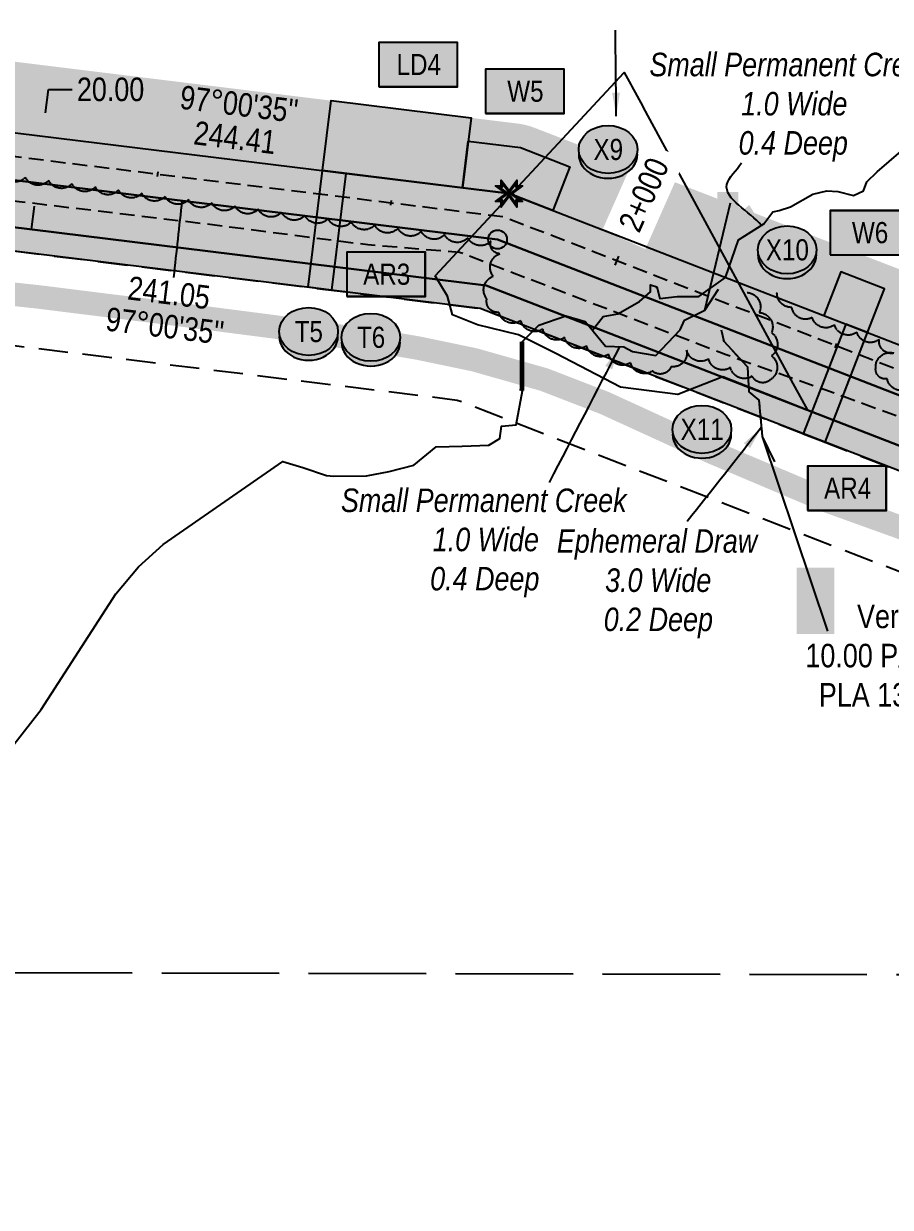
# Model space of a CAD drawing. Extents: x 473254 to 483871, y 6040471 to 6049084.
# Drawn here: x 477919 to 478288, y 6044133 to 6044637 of the extents above; entities that cross this region are included whole.
import ezdxf
from ezdxf.enums import TextEntityAlignment as Align

# ---------------------------------------------------------------- set-up
doc = ezdxf.new("R2010")
doc.units = 0
doc.header["$LTSCALE"] = 5
doc.header["$PDSIZE"] = 0.5
for name, pattern in [('0', [1, 1, 0]), ('foc-ACCESSROAD', [3.75, 2.5, -1.25]), ('foc-TIELINE', [1.875, 1.25, -0.625]), ('foc-TOPO-ephemeral', [6.25, 3.125, -0.625, 0.625, -0.625, 0.625, -0.625]), ('foc-UNSURVEYED', [12.5, 10, -2.5]), ('UG_PIPE', [1.875, 1.25, -0.625])]:
    doc.linetypes.add(name, pattern=pattern)
doc.layers.get('Defpoints').update_dxf_attribs({"color": 9})
for name, color, linetype, lineweight in [('AS-GENERAL', 48, 'Continuous', 18), ('C-RW-T', 13, 'Continuous', 9), ('CHAINAGE-T', 201, 'Continuous', 18)]:
    doc.layers.add(name, color=color, linetype=linetype, lineweight=lineweight)
for name, color, linetype in [('AS-PIPE-UG', 44, 'UG_PIPE'), ('AS-ROADS', 254, 'Continuous'), ('AS-UNDERLAY-H', 141, 'Continuous'), ('C-RW', 13, 'Continuous'), ('CHAINAGE', 201, 'foc-TIELINE'), ('F-AR', 190, 'foc-ACCESSROAD'), ('L-BD', 7, 'Continuous'), ('L-BD1', 253, 'Continuous'), ('L-MON', 1, 'Continuous'), ('L-USEC', 7, 'foc-UNSURVEYED'), ('P-BUFFER-H 30m', 51, 'Continuous'), ('P-CROSSINGS', 250, 'Continuous'), ('P-PROPOSED', 10, 'Continuous'), ('P-PROPOSED-H', 21, 'Continuous'), ('P-TEMP-H', 41, 'Continuous'), ('P-TEMP_ACCESS ROAD', 46, 'Continuous'), ('P-TEMP_LOG DECK', 46, 'Continuous'), ('P-TEMP_WORKSPACE', 46, 'Continuous'), ('P-TXT', 4, 'Continuous'), ('T-BUSH', 110, '0'), ('T-CREEK', 160, 'Continuous'), ('T-DRAW', 143, 'foc-TOPO-ephemeral'), ('T-SLOPE', 48, 'Continuous'), ('T-TIE', 201, 'foc-TIELINE'), ('T-WATER', 160, 'Continuous'), ('T-WATER-T', 170, 'Continuous'), ('WETLAND', 143, 'Continuous'), ('WETLAND-T', 146, 'Continuous')]:
    doc.layers.add(name, color=color, linetype=linetype)
doc.layers.add('P-100m WELL BORE BUFFER', color=7, linetype='Continuous', true_color=0xf5ffd6)
doc.styles.add('80CG', font='ARIALN.TTF', dxfattribs={"height": 10})
doc.styles.add('80L', font='ARIALN.TTF', dxfattribs={"height": 10})
doc.styles.add('80LS', font='ARIALNI.TTF', dxfattribs={"height": 10})
doc.styles.add('Crossing', font='ARIALN.TTF', dxfattribs={"height": 10})
doc.styles.add('foc-LtypeFont', font='ARIALN.TTF', dxfattribs={"height": 7.35})
doc.linetypes.add('foc-TOPO-flowdirection-NOLINE', pattern='A,0,[">",foc-LtypeFont,S=0.3,R=0,X=0,Y=-0.945],-20,[">",foc-LtypeFont,S=0.3,R=0,X=0,Y=-0.945],0', length=20)
doc.dimstyles.new('Compass 5 000', dxfattribs={"dimscale": 5, "dimtxt": 9, "dimasz": 2, "dimexe": 0.2, "dimexo": 0.0625, "dimgap": 0.5, "dimtad": 0, "dimtih": 1, "dimtoh": 1, "dimzin": 0, "dimdsep": 46, "dimtxsty": '80CG', "dimcen": 0.1, "dimse1": 1, "dimse2": 1, "dimclrd": 256, "dimclrt": 256, "dimaunit": 1, "dimadec": 4, "dimazin": 0, "dimtfac": 0.06, "dimtofl": 0, "dimtmove": 0, "dimatfit": 1, "dimfxl": 0.2, "dimtolj": 1, "dimtzin": 0, "dimlwd": -1, "dimarcsym": 0})

# ---------------------------------------------------------------- blocks, each defined once
blk = doc.blocks.new('fdia')
at = {"color": 255, "const_width": 1}
blk.add_lwpolyline([(-0.5, 0, 1), (0.5, 0, 1)], format="xyb", close=True, dxfattribs=at)
blk = doc.blocks.new('Fdiaa')
blk.add_blockref('fdia', (0, 0))
blk = doc.blocks.new('fdib')
at = {"color": 1, "const_width": 1.6}
blk.add_lwpolyline([(-0.4, 0, 1), (0.4, 0, 1)], format="xyb", close=True, dxfattribs=at)
at = {"color": 1}
blk.add_circle((0, 0), 0.8, dxfattribs=at)
blk = doc.blocks.new('Fdibb')
blk.add_blockref('fdib', (0, 0))
blk = doc.blocks.new('fdicc')
for name in ['Fdibb', 'Fdiaa']:
    blk.add_blockref(name, (0, 0))
blk = doc.blocks.new('FDI')
blk.add_blockref('fdicc', (0, 0))
blk = doc.blocks.new('xing2')
h = blk.add_hatch(color=50)
h.dxf.hatch_style = 1
edge = h.paths.add_edge_path()
edge.add_ellipse((0, 0), major_axis=(-12.5, 0), ratio=0.816297, start_angle=0, end_angle=360)
h = blk.add_hatch(color=250)
h.dxf.hatch_style = 1
edge = h.paths.add_edge_path()
edge.add_ellipse((0, -2.05), major_axis=(-12.5, 0), ratio=0.816297, start_angle=0, end_angle=180)
edge.add_line((12.5, -2.05), (12.5, 0))
edge.add_ellipse((0, 0), major_axis=(-12.5, 0), ratio=0.816297, start_angle=0, end_angle=180, ccw=False)
edge.add_line((-12.5, 0), (-12.5, -2.05))
at = {"color": 250}
blk.add_ellipse((0, 0), major_axis=(-12.5, 0), ratio=0.816297, dxfattribs=at)
blk.add_ellipse((0, -2.05), major_axis=(-12.5, 0), ratio=0.816297, start_param=0, end_param=3.141593, dxfattribs=at)
at = {"color": 250, "style": 'Crossing'}
blk.add_attdef('CROSSING', text='', height=9, dxfattribs=at).set_placement((0.09, 0.02), align=Align.MIDDLE_CENTER)
at = {"color": 250, "style": 'Crossing', "flags": 1}
for tag, p in [('OWNER', (0.09, -12.49)), ('DESCRIPTION', (0.09, -25.77)), ('LOCATION', (0.09, -39.3)), ('DWG_REF', (0.09, -52.84))]:
    blk.add_attdef(tag, text='', height=9, dxfattribs=at).set_placement(p, align=Align.MIDDLE_CENTER)
blk = doc.blocks.new('Well_proximity')
h = blk.add_hatch(color=191)
h.dxf.hatch_style = 1
edge = h.paths.add_edge_path()
edge.add_ellipse((0, 0), major_axis=(-12.5, 0), ratio=0.816297, start_angle=0, end_angle=360)
h = blk.add_hatch(color=250)
h.dxf.hatch_style = 1
edge = h.paths.add_edge_path()
edge.add_ellipse((0, -2.05), major_axis=(-12.5, 0), ratio=0.816297, start_angle=0, end_angle=180)
edge.add_line((12.5, -2.05), (12.5, 0))
edge.add_ellipse((0, 0), major_axis=(-12.5, 0), ratio=0.816297, start_angle=0, end_angle=180, ccw=False)
edge.add_line((-12.5, 0), (-12.5, -2.05))
at = {"color": 250}
blk.add_ellipse((0, 0), major_axis=(-12.5, 0), ratio=0.816297, dxfattribs=at)
blk.add_ellipse((0, -2.05), major_axis=(-12.5, 0), ratio=0.816297, start_param=0, end_param=3.141593, dxfattribs=at)
at = {"color": 250, "style": '80L'}
blk.add_attdef('CROSSING', text='', height=9, dxfattribs=at).set_placement((0.09, 0.02), align=Align.MIDDLE_CENTER)
blk = doc.blocks.new('Temp_Area_Small_Pink')
at = {"true_color": 0xff8aff}
h = blk.add_hatch(color=211, dxfattribs=at)
h.dxf.hatch_style = 1
h.paths.add_polyline_path([(-16.83, -9.44), (16.33, -9.44), (16.33, 9.05), (-16.83, 9.05)])
at = {"color": 250}
for points in [[(-17.03, -9.64), (16.53, -9.64), (16.53, 9.25), (-17.03, 9.25)], [(-16.93, -9.54), (16.43, -9.54), (16.43, 9.15), (-16.93, 9.15)]]:
    blk.add_lwpolyline(points, close=True, dxfattribs=at)
at = {"color": 250, "style": '80L'}
blk.add_attdef('TEMPORARY', text='', height=9, dxfattribs=at).set_placement((0, -0.15), align=Align.MIDDLE_CENTER)
blk = doc.blocks.new('TEMP')
h = blk.add_hatch(color=255)
h.dxf.hatch_style = 1
h.paths.add_polyline_path([(0, 0.25), (-0.67, 1.15), (-0.67, 0.67), (-1.15, 0.67), (-0.25, 0), (-1.15, -0.67), (-0.67, -0.67), (-0.67, -1.15), (0, -0.25), (0.67, -1.15), (0.67, -0.67), (1.15, -0.67), (0.25, 0), (1.15, 0.67), (0.67, 0.67), (0.67, 1.15)])
h.paths.add_polyline_path([(0.57, 0.85), (0.57, 0.57), (0.85, 0.57), (0.08, 0), (0.85, -0.57), (0.57, -0.57), (0.57, -0.85), (0, -0.08), (-0.57, -0.85), (-0.57, -0.57), (-0.85, -0.57), (-0.08, 0), (-0.85, 0.57), (-0.57, 0.57), (-0.57, 0.85), (0, 0.08)], flags=16)
h = blk.add_hatch(color=1)
h.dxf.hatch_style = 1
h.paths.add_polyline_path([(0, 0.08), (-0.57, 0.85), (-0.57, 0.57), (-0.85, 0.57), (-0.08, 0), (-0.85, -0.57), (-0.57, -0.57), (-0.57, -0.85), (0, -0.08), (0.57, -0.85), (0.57, -0.57), (0.85, -0.57), (0.08, 0), (0.85, 0.57), (0.57, 0.57), (0.57, 0.85)])
at = {"color": 1}
for p, q in [((-0.08, 0), (0.08, 0)), ((0, 0.08), (0, -0.08))]:
    blk.add_line(p, q, dxfattribs=at)
at = {"color": 255, "flags": 128}
blk.add_lwpolyline([(-0.25, 0), (-1.15, 0.67), (-0.67, 0.67), (-0.67, 1.15), (0, 0.25), (0.67, 1.15), (0.67, 0.67), (1.15, 0.67), (0.25, 0), (1.15, -0.67), (0.67, -0.67), (0.67, -1.15), (0, -0.25), (-0.67, -1.15), (-0.67, -0.67), (-1.15, -0.67)], close=True, dxfattribs=at)
at = {"color": 1, "flags": 128}
blk.add_lwpolyline([(-0.08, 0), (-0.85, 0.57), (-0.57, 0.57), (-0.57, 0.85), (0, 0.08), (0.57, 0.85), (0.57, 0.57), (0.85, 0.57), (0.08, 0), (0.85, -0.57), (0.57, -0.57), (0.57, -0.85), (0, -0.08), (-0.57, -0.85), (-0.57, -0.57), (-0.85, -0.57)], close=True, dxfattribs=at)
blk = doc.blocks.new('*D601')
at = {"layer": 'Defpoints', "color": 0, "transparency": 16777216}
for p in [(477924.74, 6044589.16), (477927, 6044588.88), (477922.3, 6044569.32)]:
    blk.add_point(p, dxfattribs=at)
at = {"layer": 'P-TXT', "transparency": 16777216}
for p, q in [((477928.22, 6044598.81), (477929.44, 6044608.73)), ((477929.44, 6044608.73), (477939.44, 6044608.73)), ((477923.34, 6044559.12), (477922.12, 6044549.19))]:
    blk.add_line(p, q, dxfattribs=at)
for points in [[(477926.57, 6044599.01), (477929.88, 6044598.61), (477927, 6044588.88)], [(477921.69, 6044559.32), (477925, 6044558.92), (477924.56, 6044569.04)]]:
    blk.add_solid(points, dxfattribs=at)
at = {"layer": 'P-TXT', "transparency": 16777216, "insert": (477955.84, 6044608.73), "char_height": 10, "attachment_point": 5, "style": '80CG'}
blk.add_mtext('\\A1;20.00', dxfattribs=at)
blk = doc.blocks.new('*D604')
at = {"layer": 'C-RW-T', "transparency": 16777216}
for p, q in [((478358.81, 6044443.39), (478361.51, 6044453.02)), ((478350.73, 6044414.5), (478337.72, 6044367.99)), ((478337.72, 6044367.99), (478327.72, 6044367.99))]:
    blk.add_line(p, q, dxfattribs=at)
for points in [[(478357.21, 6044443.84), (478360.42, 6044442.94), (478356.12, 6044433.76)], [(478349.13, 6044414.95), (478352.34, 6044414.05), (478353.43, 6044424.13)]]:
    blk.add_solid(points, dxfattribs=at)
at = {"layer": 'Defpoints', "color": 0, "transparency": 16777216}
for p in [(478352.88, 6044434.66), (478350.18, 6044425.04), (478353.43, 6044424.13)]:
    blk.add_point(p, dxfattribs=at)
at = {"layer": 'C-RW-T', "transparency": 16777216, "insert": (478288.64, 6044367.99), "char_height": 10, "attachment_point": 5, "style": '80CG'}
blk.add_mtext('\\A1;Veren\\P10.00 P/L R/W\\PPLA 130007', dxfattribs=at)

msp = doc.modelspace()

# ---------------------------------------------------------------- hatches: boundary and pattern name
at = {"layer": 'AS-UNDERLAY-H'}
h = msp.add_hatch(color=256, dxfattribs=at)
h.dxf.hatch_style = 1
h.paths.add_polyline_path([(478213.946, 6044565.218), (478222.871, 6044565.218), (478222.871, 6044555.702), (478213.946, 6044555.702)])
h = msp.add_hatch(color=256, dxfattribs=at)
h.dxf.hatch_style = 1
h.paths.add_polyline_path([(478247.645, 6044405.403), (478263.659, 6044405.403), (478263.659, 6044377.199), (478247.645, 6044377.199)])
at = {"layer": 'P-BUFFER-H 30m'}
h = msp.add_hatch(color=256, dxfattribs=at)
h.dxf.hatch_style = 1
edge = h.paths.add_edge_path()
edge.add_line((478887.761, 6044412.928), (478886.783, 6044392.941))
edge.add_arc((478856.835, 6044394.405), 29.984, 264.52484, 357.20039, ccw=False)
edge.add_line((478853.974, 6044364.558), (478480.745, 6044400.333))
edge.add_arc((478483.606, 6044430.18), 29.984, 260.00187, 264.52484, ccw=False)
edge.add_line((478478.4, 6044400.651), (478368.895, 6044419.956))
edge.add_arc((478374.101, 6044449.485), 29.984, 254.37504, 260.00187, ccw=False)
edge.add_line((478366.025, 6044420.609), (478339.841, 6044427.932))
edge.add_arc((478347.917, 6044456.808), 29.984, 248.81739, 254.37504, ccw=False)
edge.add_line((478337.082, 6044428.85), (478113.089, 6044515.653))
edge.add_line((478113.089, 6044515.653), (477878.958, 6044544.442))
edge.add_line((477878.958, 6044544.442), (477815.183, 6044546.694))
edge.add_line((477815.183, 6044546.694), (477619.424, 6044542.503))
edge.add_line((477619.424, 6044542.503), (477466.834, 6044513.085))
edge.add_arc((477461.158, 6044542.527), 29.984, 270.9734, 280.9123, ccw=False)
edge.add_line((477461.667, 6044512.547), (477411.934, 6044511.702))
edge.add_arc((477411.425, 6044541.682), 29.984, 268.17062, 270.9734, ccw=False)
edge.add_line((477410.468, 6044511.713), (477343.842, 6044513.841))
edge.add_arc((477344.799, 6044543.81), 29.984, 265.61173, 268.17062, ccw=False)
edge.add_line((477342.505, 6044513.914), (477065.108, 6044535.201))
edge.add_line((477065.108, 6044535.201), (476929.331, 6044533.224))
edge.add_arc((476928.894, 6044563.205), 29.984, 268.48711, 270.83424, ccw=False)
edge.add_line((476928.102, 6044533.231), (476662.547, 6044540.245))
edge.add_arc((476634.551, 6044550.982), 29.984, 268.48711, 339.01589, ccw=False)
edge.add_line((476633.759, 6044521.009), (476514.255, 6044524.165))
edge.add_arc((476515.047, 6044554.139), 29.984, 268.1325, 268.48711, ccw=False)
edge.add_line((476514.07, 6044524.17), (476310.912, 6044530.794))
edge.add_line((476310.912, 6044530.794), (476310.399, 6044501.348))
edge.add_arc((476280.419, 6044501.871), 29.984, 269.00038, 359.00038, ccw=False)
edge.add_line((476279.896, 6044471.891), (476259.909, 6044472.24))
edge.add_arc((476260.432, 6044502.22), 29.984, 179.00038, 269.00038, ccw=False)
edge.add_line((476230.453, 6044502.743), (476231.852, 6044582.918))
edge.add_arc((476261.831, 6044582.395), 29.984, 88.1325, 179.00038, ccw=False)
edge.add_line((476262.808, 6044612.363), (476516.521, 6044604.091))
edge.add_line((476516.521, 6044604.091), (476586.789, 6044602.235))
edge.add_arc((476614.784, 6044591.497), 29.984, 88.48711, 159.01589, ccw=False)
edge.add_line((476615.576, 6044621.471), (476929.19, 6044613.188))
edge.add_line((476929.19, 6044613.188), (477066.223, 6044615.184))
edge.add_arc((477066.66, 6044585.203), 29.984, 85.61173, 90.83424, ccw=False)
edge.add_line((477068.954, 6044615.099), (477347.51, 6044593.723))
edge.add_line((477347.51, 6044593.723), (477411.798, 6044591.669))
edge.add_line((477411.798, 6044591.669), (477455.964, 6044592.42))
edge.add_line((477455.964, 6044592.42), (477608.445, 6044621.817))
edge.add_arc((477614.121, 6044592.375), 29.984, 91.22657, 100.9123, ccw=False)
edge.add_line((477613.479, 6044622.352), (477814.889, 6044626.664))
edge.add_arc((477815.531, 6044596.687), 29.984, 87.97682, 91.22657, ccw=False)
edge.add_line((477816.59, 6044626.653), (477883.955, 6044624.273))
edge.add_arc((477882.897, 6044594.307), 29.984, 82.99011, 87.97682, ccw=False)
edge.add_line((477886.556, 6044624.067), (478129.013, 6044594.255))
edge.add_arc((478125.354, 6044564.495), 29.984, 68.81739, 82.99011, ccw=False)
edge.add_line((478136.189, 6044592.453), (478363.713, 6044504.282))
edge.add_line((478363.713, 6044504.282), (478385.196, 6044498.273))
edge.add_line((478385.196, 6044498.273), (478490.339, 6044479.737))
edge.add_line((478490.339, 6044479.737), (478860.673, 6044444.24))
edge.add_arc((478857.812, 6044414.393), 29.984, -2.79961, 84.52484, ccw=False)
at = {"layer": 'P-PROPOSED-H'}
h = msp.add_hatch(color=256, dxfattribs=at)
h.dxf.hatch_style = 1
h.paths.add_polyline_path([(478857.812, 6044414.393), (478856.835, 6044394.405), (478483.606, 6044430.18), (478374.101, 6044449.485), (478347.917, 6044456.808), (478120.448, 6044544.958), (477881.321, 6044574.361), (477815.392, 6044576.69), (477616.242, 6044572.426), (477461.158, 6044542.527), (477411.425, 6044541.682), (477344.799, 6044543.81), (477066.039, 6044565.202), (476928.894, 6044563.205), (476634.661, 6044570.976), (476634.551, 6044550.982), (476515.047, 6044554.139), (476281.464, 6044561.755), (476280.419, 6044501.871), (476260.432, 6044502.22), (476261.831, 6044582.395), (476515.637, 6044574.12), (476614.674, 6044571.504), (476614.784, 6044591.497), (476929.012, 6044583.198), (477066.66, 6044585.203), (477345.883, 6044563.775), (477411.574, 6044561.677), (477459.081, 6044562.484), (477614.121, 6044592.375), (477815.531, 6044596.687), (477882.897, 6044594.307), (478125.354, 6044564.495), (478354.235, 6044475.797), (478378.539, 6044469), (478486.299, 6044450.003)])
at = {"layer": 'P-TEMP-H'}
h = msp.add_hatch(color=256, dxfattribs=at)
h.dxf.hatch_style = 1
h.paths.add_polyline_path([(478045.994, 6044574.253), (478049.653, 6044604.013), (478109.173, 6044596.694), (478105.514, 6044566.934)])
h = msp.add_hatch(color=256, dxfattribs=at)
h.dxf.hatch_style = 1
h.paths.add_polyline_path([(478143.993, 6044557.272), (478125.354, 6044564.495), (478105.514, 6044566.934), (478107.953, 6044586.774), (478130.26, 6044584.032), (478151.216, 6044575.911)])
h = msp.add_hatch(color=256, dxfattribs=at)
h.dxf.hatch_style = 1
h.paths.add_polyline_path([(478055.914, 6044573.033), (478049.815, 6044523.433), (478039.895, 6044524.653), (478045.994, 6044574.253)])
h = msp.add_hatch(color=256, dxfattribs=at)
h.dxf.hatch_style = 1
h.paths.add_polyline_path([(478277.877, 6044505.388), (478285.1, 6044524.027), (478266.461, 6044531.25), (478259.238, 6044512.611)])
h = msp.add_hatch(color=256, dxfattribs=at)
h.dxf.hatch_style = 1
h.paths.add_polyline_path([(478259.819, 6044458.791), (478277.877, 6044505.388), (478268.558, 6044509), (478250.5, 6044462.403)])

# ---------------------------------------------------------------- linework, layer by layer
at = {"layer": 'AS-GENERAL', "const_width": 1.999, "flags": 128}
msp.add_lwpolyline([(478130.776, 6044480.67), (478130.863, 6044501.488)], dxfattribs=at)
at = {"layer": 'AS-PIPE-UG', "flags": 128}
msp.add_lwpolyline([(478879.778, 6044419.634), (478879.777, 6044419.234), (478878.772, 6044405.768), (478878.885, 6044395.303), (478878.38, 6044388.67), (478875.705, 6044386.681), (478870.353, 6044386.584), (478858.003, 6044387.411), (478852.312, 6044387.771), (478843.379, 6044388.131), (478830.628, 6044389.041), (478813.89, 6044390.609), (478805.447, 6044391.386), (478754.192, 6044395.682), (478736.42, 6044397.445), (478723.685, 6044398.992), (478710.37, 6044400.248), (478688.143, 6044402.59), (478657.742, 6044405.519), (478636.813, 6044407.405), (478573.355, 6044413.08), (478550.773, 6044415.231), (478482.994, 6044422.25), (478460.316, 6044425.319), (478434.41, 6044430.267), (478411.001, 6044435.027), (478379.221, 6044440.98), (478347.746, 6044449.128), (478326.739, 6044456.574), (478300.513, 6044466.056), (478267.909, 6044478.066), (478217.655, 6044495.929), (478104.25, 6044539.495), (478065.283, 6044542.651), (477996.458, 6044551.519), (477939.573, 6044558.317), (477899.988, 6044563.047), (477882.46, 6044564.828), (477862.375, 6044565.905), (477816.371, 6044566.571), (477774.977, 6044566.134), (477746.544, 6044565.688), (477714.88, 6044565.251), (477648.842, 6044564.247), (477612.062, 6044562.026), (477589.784, 6044558.091), (477556.676, 6044551.857), (477522.599, 6044544.841), (477478.366, 6044535.888), (477465.251, 6044533.88), (477454.451, 6044532.575), (477442.294, 6044532.296), (477386.714, 6044532.779), (477340.189, 6044534.072), (477287.109, 6044537.737), (477242.859, 6044541.312), (477193.336, 6044545.153), (477159.794, 6044548.088), (477106.203, 6044551.704), (477056.25, 6044554.643), (477004.705, 6044556.295), (476912.856, 6044554.731), (476860.934, 6044555.35), (476793.755, 6044557.095), (476755.867, 6044557.321), (476692.618, 6044561.25), (476674.822, 6044560.338), (476665.313, 6044560.51), (476655.505, 6044562.507), (476648.306, 6044562.655), (476645.944, 6044566.861), (476645.509, 6044570.414), (476646.391, 6044597.327), (476646.789, 6044619.025), (476647.539, 6044647.66)], dxfattribs=at)
at = {"layer": 'AS-ROADS', "const_width": 9.995, "flags": 128}
msp.add_lwpolyline([(478549.248, 6044374.75), (478502.888, 6044379.313), (478456.622, 6044384.513), (478407.025, 6044391.35), (478356.095, 6044402.778), (478308.039, 6044416.762), (478260.387, 6044433.909), (478212.412, 6044454.196), (478165.981, 6044475.449), (478140.28, 6044485.384), (478110.658, 6044493.802), (478086.526, 6044498.826), (478076.595, 6044500.52), (478025.618, 6044507.816), (477976.048, 6044514.224), (477924.657, 6044520.617), (477872.917, 6044526.163)], dxfattribs=at)
at = {"layer": 'C-RW'}
for points in [[(477881.321, 6044574.361), (478120.448, 6044544.958), (478347.917, 6044456.808), (478374.101, 6044449.485), (478483.606, 6044430.18), (478856.818, 6044394.407), (478876.745, 6044392.497), (478875.895, 6044372.497), (478854.911, 6044374.509), (478480.913, 6044410.357), (478369.663, 6044429.97), (478341.599, 6044437.819), (478115.542, 6044525.421), (477879.745, 6044554.415)], [(477879.745, 6044554.415), (478115.542, 6044525.421), (478341.599, 6044437.819), (478369.663, 6044429.97), (478480.913, 6044410.357), (478854.911, 6044374.509), (478873.124, 6044372.763), (478973.187, 6044454.164), (478982.648, 6044442.534), (478883.715, 6044362.052), (478853.957, 6044364.56), (478479.566, 6044400.446), (478367.444, 6044420.212), (478338.439, 6044428.324), (478113.089, 6044515.653), (477878.958, 6044544.442)]]:
    msp.add_lwpolyline(points, dxfattribs=at)
at = {"layer": 'CHAINAGE'}
for p, q in [((477975.857, 6044571.8), (477976.101, 6044573.784)), ((478075.058, 6044559.602), (478075.301, 6044561.586)), ((478170.541, 6044534.121), (478171.985, 6044537.849)), ((478264.096, 6044498.938), (478264.819, 6044500.802))]:
    msp.add_line(p, q, dxfattribs=at)
at = {"layer": 'F-AR', "flags": 128}
for points in [[(475360.168, 6044519.044), (475400.705, 6044504.667), (475459.954, 6044478.12), (475490.043, 6044464.638), (475504.583, 6044458.123), (475596.033, 6044441.011), (475662.25, 6044441.498), (475746.6, 6044455.938), (476025.056, 6044546.381), (476143.581, 6044554.353), (476148.588, 6044554.56), (476183.806, 6044557.031), (476261.308, 6044552.413), (476514.754, 6044544.182), (476928.696, 6044533.232), (477065.108, 6044535.201), (477343.172, 6044513.862), (477411.201, 6044511.69), (477464.274, 6044512.591), (477619.424, 6044542.503), (477815.183, 6044546.694), (477878.958, 6044544.442), (478113.089, 6044515.653), (478338.439, 6044428.324), (478367.444, 6044420.212), (478479.566, 6044400.446), (478853.957, 6044364.56), (478876.251, 6044362.423), (479004.406, 6044356.061), (479139.039, 6044348.004), (479558.838, 6044337.336), (479612.179, 6044335.981), (479658.84, 6044337.358)], [(479658.613, 6044297.354), (479612.273, 6044295.987), (479558.611, 6044297.35), (479137.351, 6044308.054), (479002.25, 6044316.139), (478888.76, 6044321.062), (478850.143, 6044324.763), (478474.18, 6044360.8), (478358.568, 6044381.181), (478325.803, 6044390.345), (478103.277, 6044476.579), (477875.806, 6044504.549), (477814.905, 6044506.7), (477623.666, 6044502.606), (477468.429, 6044472.677), (477410.902, 6044471.7), (477341.004, 6044473.932), (477063.864, 6044495.2), (476928.456, 6044493.246), (476513.576, 6044504.22), (476260.01, 6044512.455), (476184.533, 6044517.017), (476151.845, 6044514.824), (476146.858, 6044514.49), (476133.208, 6044513.574), (476032.723, 6044506.833), (476002.368, 6044496.973), (475983.233, 6044490.758), (475756.223, 6044417.027), (475665.822, 6044401.547), (475592.499, 6044401.002), (475492.596, 6044419.69), (475489.812, 6044420.937), (475459.723, 6044434.418), (475385.845, 6044467.518), (475359.944, 6044476.704)]]:
    msp.add_lwpolyline(points, dxfattribs=at)
at = {"layer": 'L-USEC'}
msp.add_line((477915.082, 6044233.343), (478720.553, 6044231.55), dxfattribs=at)
at = {"layer": 'P-TEMP_ACCESS ROAD'}
for points in [[(478055.914, 6044573.033), (478049.815, 6044523.433), (478039.895, 6044524.653), (478045.994, 6044574.253)], [(478259.819, 6044458.791), (478277.877, 6044505.388), (478268.558, 6044509), (478250.5, 6044462.403)]]:
    msp.add_lwpolyline(points, close=True, dxfattribs=at)
at = {"layer": 'P-TEMP_LOG DECK'}
msp.add_lwpolyline([(478045.994, 6044574.253), (478049.653, 6044604.013), (478109.173, 6044596.694), (478105.514, 6044566.934)], close=True, dxfattribs=at)
at = {"layer": 'P-TEMP_WORKSPACE', "flags": 128}
msp.add_lwpolyline([(478143.993, 6044557.272), (478125.354, 6044564.495), (478105.514, 6044566.934), (478107.953, 6044586.774), (478130.26, 6044584.032), (478151.216, 6044575.911)], close=True, dxfattribs=at)
at = {"layer": 'P-TEMP_WORKSPACE'}
msp.add_lwpolyline([(478277.877, 6044505.388), (478285.1, 6044524.027), (478266.461, 6044531.25), (478259.238, 6044512.611)], close=True, dxfattribs=at)
at = {"layer": 'T-BUSH', "flags": 128}
for points in [[(478952.059, 6044520.689, -0.5205671), (478952.645, 6044530.667, -0.5205671), (478953.231, 6044540.645, -0.5205671), (478953.818, 6044550.622, -0.5205671), (478954.404, 6044560.6, -0.5205671), (478954.99, 6044570.578, -0.5205671), (478955.576, 6044580.555, -0.5205671), (478956.162, 6044590.533, -0.5205671), (478956.748, 6044600.511, -0.5205671), (478957.334, 6044610.488, -0.5205671), (478957.674, 6044620.447, -0.5205671), (478948.537, 6044622.799, -0.5205671), (478938.56, 6044623.385, -0.5205671), (478928.582, 6044623.971, -0.5205671), (478918.604, 6044624.557, -0.5205671), (478908.627, 6044625.143, -0.5205671), (478898.649, 6044625.729, -0.5205671), (478888.671, 6044626.315, -0.5205671), (478878.693, 6044626.901, -0.5205671), (478868.716, 6044627.487, -0.5205671), (478858.738, 6044628.073, -0.5205671), (478848.76, 6044628.659, -0.5205671), (478838.783, 6044629.245, -0.5205671), (478828.805, 6044629.831, -0.5205671), (478818.827, 6044630.417, -0.5205671), (478808.85, 6044631.003, -0.5205671), (478798.872, 6044631.589, -0.5205671), (478788.894, 6044632.175, -0.5205671), (478778.917, 6044632.761, -0.5205671), (478768.939, 6044633.347, -0.5205671), (478758.961, 6044633.933, -0.5205671), (478748.984, 6044634.519, -0.5205671), (478739.006, 6044635.105, -0.5205671), (478729.028, 6044635.692, -0.5205671), (478719.051, 6044636.278, -0.5205671), (478709.101, 6044636.563, -0.5205671), (478706.863, 6044627.343, -0.5205671), (478706.277, 6044617.366, -0.5205671), (478705.691, 6044607.388, -0.5205671), (478705.105, 6044597.41, -0.5205671), (478704.519, 6044587.433, -0.5205671), (478703.933, 6044577.455, -0.5205671), (478703.347, 6044567.477, -0.5205671), (478702.761, 6044557.5, -0.5205671), (478702.175, 6044547.522, -0.5205671), (478701.588, 6044537.544, -0.5205671), (478701.002, 6044527.567, -0.5205671), (478700.416, 6044517.589, -0.5205671), (478699.83, 6044507.611, -0.5205671), (478699.244, 6044497.634, -0.5205671), (478698.658, 6044487.656, -0.5205671), (478698.072, 6044477.678, -0.5205671), (478697.486, 6044467.701, -0.6144519), (478701.161, 6044458.288, -0.5205671), (478711.102, 6044457.256, -0.5205671), (478721.043, 6044456.225, -0.5205671), (478730.832, 6044454.986, -0.5205671), (478734.766, 6044445.799, -0.5205671), (478738.701, 6044436.611, -0.5205671), (478742.636, 6044427.423, -0.5205671), (478746.57, 6044418.235, -0.5205671), (478747.154, 6044411.464, -0.5205671), (478737.194, 6044412.297, -0.5205671), (478727.234, 6044413.131, -0.5205671), (478717.274, 6044413.964, -0.5205671), (478707.314, 6044414.797, -0.5205671), (478697.354, 6044415.631, -0.5205671), (478687.394, 6044416.464, -0.5205671), (478677.434, 6044417.297, -0.5205671), (478667.474, 6044418.13, -0.5205671), (478657.515, 6044418.964, -0.5205671), (478647.555, 6044419.797, -0.5205671), (478637.595, 6044420.63, -0.5205671), (478627.635, 6044421.463, -0.5205671), (478617.675, 6044422.297, -0.5205671), (478607.715, 6044423.13, -0.5205671), (478597.755, 6044423.963, -0.5205671), (478587.795, 6044424.796, -0.5205671), (478577.835, 6044425.63, -0.5205671), (478567.875, 6044426.463, -0.5205671), (478557.915, 6044427.296, -0.5205671), (478547.955, 6044428.13, -0.5205671), (478537.995, 6044428.963, -0.5205671), (478528.035, 6044429.796, -0.5205671), (478518.075, 6044430.629, -0.5205671), (478508.115, 6044431.463, -0.5205671), (478498.155, 6044432.296, -0.5205671), (478488.195, 6044433.129, -0.5205671), (478478.33, 6044434.695, -0.5205671), (478468.485, 6044436.418, -0.5205671), (478458.64, 6044438.141, -0.5205671), (478448.795, 6044439.864, -0.5205671), (478438.95, 6044441.588, -0.5205671), (478429.105, 6044443.311, -0.5205671), (478419.259, 6044445.034, -0.5205671), (478409.414, 6044446.757, -0.5205671), (478399.569, 6044448.481, -0.5205671), (478389.724, 6044450.204, -0.5205671), (478379.879, 6044451.927, -0.5205671), (478370.113, 6044454.018, -0.5205671), (478360.434, 6044456.508, -0.5205671), (478350.754, 6044458.999, -0.5205671), (478341.348, 6044462.334, -0.5205671), (478332.046, 6044465.989, -0.5205671), (478322.744, 6044469.645, -0.5205671), (478313.461, 6044473.347, -0.5205671), (478304.363, 6044477.485, -0.5205671), (478295.265, 6044481.623, -0.5205671), (478286.168, 6044485.761, -0.5205671), (478281.325, 6044490.385, -0.5205671), (478289.051, 6044496.667, -0.5205671), (478282.765, 6044502.401, -0.5205671), (478273.273, 6044505.532, -0.5205671), (478263.782, 6044508.663, -0.5205671), (478254.29, 6044511.794, -0.5205671), (478245.633, 6044516.092, -0.4433254), (478239.322, 6044522.566, -0.4433254)], [(478226.574, 6044522.441, -0.5205671), (478231.77, 6044513.903, -0.5205671), (478236.966, 6044505.365, -0.5205671), (478236.992, 6044495.484, -0.5205671), (478236.611, 6044485.496, -0.5205671), (478228.791, 6044486.884, -0.5205671), (478219.489, 6044490.54, -0.5205671), (478210.187, 6044494.195, -0.5205671), (478200.885, 6044497.851, -0.5205671), (478194.273, 6044490.914, -0.5205671), (478186.352, 6044489.021, -0.5205671), (478177.017, 6044492.592, -0.5205671), (478167.682, 6044496.163, -0.5205671), (478158.347, 6044499.735, -0.5205671), (478149.012, 6044503.306, -0.5205671), (478139.677, 6044506.878, -0.5205671), (478130.343, 6044510.449, -0.5205671), (478121.008, 6044514.021, -0.5205671), (478115.896, 6044519.704, -0.5205671), (478118.64, 6044529.314, -0.5205671), (478121.385, 6044538.925, -0.5205671), (478117.69, 6044544.331, -0.5205671), (478107.788, 6044545.684, -0.5205671), (478097.885, 6044547.036, -0.5205671), (478087.982, 6044548.388, -0.5205671), (478078.079, 6044549.741, -0.5205671), (478068.176, 6044551.093, -0.5205671), (478058.273, 6044552.446, -0.5205671), (478048.371, 6044553.798, -0.5205671), (478038.468, 6044555.15, -0.5205671), (478028.565, 6044556.503, -0.5205671), (478018.662, 6044557.855, -0.5205671), (478008.759, 6044559.208, -0.5205671), (477998.856, 6044560.56, -0.5205671), (477988.954, 6044561.912, -0.5205671), (477979.051, 6044563.265, -0.5205671), (477969.148, 6044564.617, -0.5205671), (477959.245, 6044565.969, -0.5205671), (477949.342, 6044567.322, -0.5205671), (477939.439, 6044568.674, -0.5205671), (477929.537, 6044570.027, -0.5205671), (477919.634, 6044571.379, -0.5205671), (477909.731, 6044572.731, -0.5205671), (477900.103, 6044574.29, -0.5205671), (477901.556, 6044584.179, -0.5205671), (477892.677, 6044585.854, -0.5205671), (477882.715, 6044586.668, -0.5205671), (477875.79, 6044584.082, -0.5205671), (477871.397, 6044578.321, -0.5205671), (477861.402, 6044578.363, -0.5205671), (477851.408, 6044578.405, -0.5205671), (477841.413, 6044578.447, -0.5205671), (477831.419, 6044578.489, -0.5205671), (477825.649, 6044582.877, -0.5205671), (477822.975, 6044590.166, -0.5205671), (477813.036, 6044589.114, -0.5205671), (477803.097, 6044588.062, -0.5205671), (477798.919, 6044581.704, -0.5205671), (477791.465, 6044578.901, -0.5205671), (477781.474, 6044578.622, -0.5205671), (477771.483, 6044578.343, -0.5205671), (477761.492, 6044578.064, -0.5205671), (477751.501, 6044577.785, -0.5205671), (477741.51, 6044577.507, -0.5205671), (477731.519, 6044577.228, -0.5205671), (477721.529, 6044576.949, -0.5205671), (477711.538, 6044576.67, -0.5205671), (477701.547, 6044576.391, -0.5205671), (477691.556, 6044576.112, -0.5205671), (477681.565, 6044575.833, -0.5205671), (477671.574, 6044575.554, -0.5205671), (477661.583, 6044575.275, -0.5205671), (477651.593, 6044574.996, -0.5205671), (477641.602, 6044574.717, -0.5205671), (477631.611, 6044574.438, -0.5205671), (477621.62, 6044574.159, -0.5205671), (477611.652, 6044573.673, -0.5205671), (477601.833, 6044571.805, -0.5205671), (477592.014, 6044569.938, -0.5205671), (477582.195, 6044568.07, -0.5205671), (477572.377, 6044566.203, -0.5205671), (477562.558, 6044564.335, -0.5205671), (477552.739, 6044562.467, -0.5205671), (477542.921, 6044560.6, -0.5205671), (477533.102, 6044558.732, -0.5205671), (477523.283, 6044556.865, -0.5205671), (477513.464, 6044554.997, -0.5205671), (477503.646, 6044553.13, -0.5205671), (477493.827, 6044551.262, -0.5205671), (477484.008, 6044549.395, -0.5205671), (477474.19, 6044547.527, -0.5205671), (477464.371, 6044545.659, -0.5205671), (477454.43, 6044545.005, -0.5205671), (477444.436, 6044544.884, -0.5205671), (477434.442, 6044544.762, -0.5205671), (477424.448, 6044544.64, -0.5205671), (477414.454, 6044544.518, -0.5205671), (477415.818, 6044554.387, -0.5205671), (477417.214, 6044564.283, -0.5205671), (477411.935, 6044569.753, -0.5205671), (477402.275, 6044572.319, -0.5205671), (477392.615, 6044574.885, -0.5205671), (477382.902, 6044577.058, -0.5205671), (477372.908, 6044577.177, -0.5205671), (477362.914, 6044577.297, -0.5205671), (477353.536, 6044576.706, -0.5205671), (477352.239, 6044566.796, -0.5205671), (477350.942, 6044556.885, -0.5205671), (477349.645, 6044546.975, -0.5205671), (477340.396, 6044547.048, -0.5205671), (477330.431, 6044547.818, -0.5205671), (477320.466, 6044548.589, -0.5205671), (477310.501, 6044549.36, -0.5205671), (477300.536, 6044550.13, -0.5205671), (477290.571, 6044550.901, -0.5205671), (477280.606, 6044551.672, -0.5205671), (477270.641, 6044552.442, -0.5205671), (477260.676, 6044553.213, -0.5205671), (477250.711, 6044553.984, -0.5205671), (477240.746, 6044554.755, -0.5205671), (477230.781, 6044555.525, -0.5205671), (477220.816, 6044556.296, -0.5205671), (477210.851, 6044557.067, -0.5205671), (477200.886, 6044557.837, -0.5205671), (477190.921, 6044558.608, -0.5205671), (477180.956, 6044559.379, -0.5205671), (477170.991, 6044560.15, -0.5205671), (477161.026, 6044560.92, -0.5205671), (477151.061, 6044561.691, -0.5205671), (477141.096, 6044562.462, -0.5205671), (477131.131, 6044563.232, -0.5205671), (477121.166, 6044564.003, -0.5205671), (477111.201, 6044564.774, -0.5205671), (477102.756, 6044567.072, -0.5205671), (477101.941, 6044577.033, -0.5205671), (477101.126, 6044586.995, -0.5205671), (477101.885, 6044596.892, -0.5205671), (477103.969, 6044609.53, -0.5205671)]]:
    msp.add_lwpolyline(points, format="xyb", dxfattribs=at)
at = {"layer": 'T-CREEK', "linetype": 'foc-TOPO-flowdirection-NOLINE', "flags": 128}
msp.add_lwpolyline([(477864.686, 6044133.479), (477865.028, 6044153.212), (477868.926, 6044215.019), (477873.83, 6044249.003), (477877.993, 6044264.572), (477890.442, 6044295.01), (477898.358, 6044309.587), (477926.248, 6044345.172), (477958.067, 6044394.351), (477967.654, 6044405.825), (477978.206, 6044415.294), (478029.092, 6044450.609), (478037.583, 6044447.994), (478047.633, 6044444.685), (478050.813, 6044444.396), (478064.765, 6044444.532), (478074.318, 6044446.396), (478084.869, 6044448.997), (478094.272, 6044456.852), (478105.379, 6044457.086), (478116.697, 6044457.581), (478121.437, 6044460.399), (478122.175, 6044465.655), (478128.297, 6044466.202), (478130.991, 6044480.684), (478130.776, 6044480.67), (478130.882, 6044501.486), (478130.863, 6044501.488), (478137.95, 6044508.593), (478149.426, 6044512.473), (478157.71, 6044510.1), (478160.787, 6044506.436), (478165.418, 6044512.251), (478171.579, 6044513.345), (478180.839, 6044518.56), (478185.464, 6044522.678), (478185.491, 6044525.697), (478188.238, 6044524.889), (478189.41, 6044519.835), (478196.909, 6044520.67), (478206.129, 6044520.72), (478217.358, 6044528.818), (478222.868, 6044544.833), (478233.734, 6044551.596), (478237.511, 6044556.724), (478240.217, 6044557.236), (478245.074, 6044558.902), (478254.614, 6044564.231), (478260.482, 6044565.702), (478265.238, 6044565.405), (478271.918, 6044563.639), (478276.098, 6044565.693), (478277.46, 6044569.443), (478281.873, 6044573.683), (478292.063, 6044582.484), (478294.77, 6044582.872), (478299.563, 6044582.63), (478302.544, 6044584.714), (478307.35, 6044584.826), (478310.028, 6044583.531), (478312.906, 6044586.107), (478318.056, 6044590.484), (478320.321, 6044592.174), (478305.793, 6044634.788), (478317.493, 6044676.788), (478342.55, 6044734.416), (478375.554, 6044785.309), (478385.632, 6044788.082)], dxfattribs=at)
at = {"layer": 'T-CREEK', "flags": 128}
msp.add_lwpolyline([(477898.358, 6044309.587), (477926.248, 6044345.172), (477958.067, 6044394.351), (477967.654, 6044405.825), (477978.206, 6044415.294), (478029.092, 6044450.609), (478037.583, 6044447.994), (478047.633, 6044444.685), (478050.813, 6044444.396), (478064.765, 6044444.532), (478074.318, 6044446.396), (478084.869, 6044448.997), (478094.272, 6044456.852), (478105.379, 6044457.086), (478116.697, 6044457.581), (478121.437, 6044460.399), (478122.175, 6044465.655), (478128.297, 6044466.202), (478130.991, 6044480.684), (478130.776, 6044480.67), (478130.882, 6044501.486), (478130.863, 6044501.488), (478137.95, 6044508.593), (478149.426, 6044512.473), (478157.71, 6044510.1), (478160.787, 6044506.436), (478165.418, 6044512.251), (478171.579, 6044513.345), (478180.839, 6044518.56), (478185.464, 6044522.678), (478185.491, 6044525.697), (478188.238, 6044524.889), (478189.41, 6044519.835), (478196.909, 6044520.67), (478206.129, 6044520.72), (478217.358, 6044528.818), (478222.868, 6044544.833), (478233.734, 6044551.596), (478237.511, 6044556.724), (478240.217, 6044557.236), (478245.074, 6044558.902), (478254.614, 6044564.231), (478260.482, 6044565.702), (478265.238, 6044565.405), (478271.918, 6044563.639), (478276.098, 6044565.693), (478277.46, 6044569.443), (478281.873, 6044573.683), (478292.063, 6044582.484)], dxfattribs=at)
at = {"layer": 'T-DRAW', "linetype": 'foc-TOPO-flowdirection-NOLINE', "flags": 128}
msp.add_lwpolyline([(478260.984, 6044378.397), (478233.135, 6044461.219), (478231.738, 6044476.713), (478227.427, 6044480.178), (478226.835, 6044490.725), (478216.816, 6044501.632), (478215.675, 6044506.461)], dxfattribs=at)
at = {"layer": 'T-DRAW', "flags": 128}
msp.add_lwpolyline([(478238.359, 6044450.405), (478233.135, 6044461.219), (478231.738, 6044476.713), (478227.427, 6044480.178), (478226.835, 6044490.725), (478216.816, 6044501.632), (478215.675, 6044506.461)], dxfattribs=at)
at = {"layer": 'T-SLOPE', "flags": 128}
for points in [[(478188.317, 6044524.76), (478187.619, 6044524.621)], [(478188.171, 6044524.722), (478187.792, 6044524.603)]]:
    msp.add_lwpolyline(points, dxfattribs=at)
at = {"layer": 'T-WATER', "linetype": 'foc-TOPO-flowdirection-NOLINE', "flags": 128}
msp.add_lwpolyline([(478160.787, 6044506.436), (478161.071, 6044506.04), (478166.299, 6044499.687), (478174.133, 6044499.317), (478177.87, 6044497.289), (478187.706, 6044495.626), (478198.085, 6044506.6), (478199.976, 6044510.617), (478208.661, 6044514.96), (478219.548, 6044560.532)], dxfattribs=at)
at = {"layer": 'T-WATER', "flags": 128}
msp.add_lwpolyline([(478160.787, 6044506.436), (478161.071, 6044506.04), (478166.299, 6044499.687), (478174.133, 6044499.317), (478177.87, 6044497.289), (478187.706, 6044495.626), (478198.085, 6044506.6), (478199.976, 6044510.617), (478208.661, 6044514.96), (478214.368, 6044523.796)], dxfattribs=at)
at = {"layer": 'WETLAND', "flags": 128}
msp.add_lwpolyline([(478093.862, 6044529.489), (478174.349, 6044615.987), (478177.135, 6044610.853), (478177.41, 6044610.345), (478182.207, 6044601.505), (478182.411, 6044601.13), (478207.828, 6044554.284), (478245.251, 6044485.313), (478252.257, 6044472.401), (478241.923, 6044476.461), (478216.315, 6044486.524), (478197.068, 6044479.08), (478172.726, 6044482.255), (478145.209, 6044496.542), (478129.292, 6044504.395), (478111.872, 6044508.713), (478101.288, 6044512.946), (478099.172, 6044520.884), (478093.862, 6044529.489)], close=True, dxfattribs=at)

# ---------------------------------------------------------------- block references
at = {"layer": 'L-MON'}
for name, p, xscale, yscale, zscale in [('TEMP', (478125.354, 6044564.495), 4.997373850000026, 4.997373850000026, 4.997373850000026), ('FDI', (478120.448, 6044544.958), 5.000000000000053, 5.000000000000053, 5.000000000000053)]:
    msp.add_blockref(name, p, dxfattribs=dict(at, xscale=xscale, yscale=yscale, zscale=zscale))
at = {"layer": 'P-100m WELL BORE BUFFER', "xscale": 0.99947477, "yscale": 0.99947477, "zscale": 0.99947477}
for p, values in [((478086.922, 6044619.527), {'TEMPORARY': 'LD4'}), ((478132.295, 6044608.189), {'TEMPORARY': 'W5'}), ((478278.915, 6044548.043), {'TEMPORARY': 'W6'}), ((478073.301, 6044530.372), {'TEMPORARY': 'AR3'}), ((478269.356, 6044439.396), {'TEMPORARY': 'AR4'})]:
    msp.add_blockref('Temp_Area_Small_Pink', p, dxfattribs=at).add_auto_attribs(values)
at = {"layer": 'P-CROSSINGS', "xscale": 0.9994814500000084, "yscale": 0.9994814500000084, "zscale": 0.9994814500000084}
for p, values in [((478243.623, 6044540.572), {'CROSSING': 'X10'}), ((478207.384, 6044464.239), {'CROSSING': 'X11'})]:
    msp.add_blockref('xing2', p, dxfattribs=at).add_auto_attribs(values)
at = {"layer": 'P-CROSSINGS', "linetype": 'Continuous', "xscale": 0.998430262056962, "yscale": 0.998430262056962, "zscale": 0.998430262056962}
for p, values in [((478040.068, 6044505.844), {'CROSSING': 'T5'}), ((478066.567, 6044503.37), {'CROSSING': 'T6'})]:
    msp.add_blockref('Well_proximity', p, dxfattribs=at).add_auto_attribs(values)

# ---------------------------------------------------------------- texts
at = {"layer": 'L-BD', "style": '80L'}
for s, p in [('241.05', (477980.694, 6044522.371)), ("97°00'35''", (477978.956, 6044508.235))]:
    msp.add_text(s, height=9.9947, rotation=352.9901, dxfattribs=at).set_placement(p, align=Align.MIDDLE)
at = {"layer": 'L-BD1', "style": '80L'}
for s, p in [("97°00'35''", (478010.517, 6044602.531)), ('244.41', (478008.779, 6044588.395))]:
    msp.add_text(s, height=9.9947, rotation=352.9901, dxfattribs=at).set_placement(p, align=Align.MIDDLE)
at = {"layer": 'T-WATER-T', "char_height": 9.99475, "attachment_point": 1, "style": '80LS'}
for s, width, insert in [('\\pi12.22372;Small Permanent Creek\\P\\pi51.28916;1.0 Wide\\P\\pi50.18469;0.4 Deep', 145.78211, (478041.597, 6044439.093)), ('\\pi3.90917;Ephemeral Draw\\P\\pi24.43728;3.0 Wide\\P\\pi23.868;0.2 Deep', 93.14872, (478141.75, 6044421.784))]:
    msp.add_mtext_dynamic_manual_height_columns(s, width=width, gutter_width=50, heights=[0], dxfattribs=dict(at, insert=insert))

# ---------------------------------------------------------------- dimensions: what is measured, and where the dimension line sits
at = {"layer": 'C-RW-T'}
dim = msp.add_linear_dim(base=(478353.427, 6044424.132), p1=(478352.877, 6044434.664), p2=(478350.185, 6044425.039), angle=254.37504, text='Veren\\P10.00 P/L R/W\\PPLA 130007', dimstyle='Compass 5 000', dxfattribs=at)
dim.commit()
dim.dimension.update_dxf_attribs({"geometry": '*D604', "text_midpoint": (478288.639, 6044367.985), "dimtype": 161})
at = {"layer": 'P-TXT'}
dim = msp.add_linear_dim(base=(477927.003, 6044588.884), p1=(477922.298, 6044569.322), p2=(477924.738, 6044589.163), angle=82.99011, text='20.00', dimstyle='Compass 5 000', dxfattribs=at)
dim.commit()
dim.dimension.update_dxf_attribs({"geometry": '*D601', "text_midpoint": (477955.835, 6044608.735), "dimtype": 161})

# ---------------------------------------------------------------- leaders
at = {"layer": 'L-BD', "path_type": 1}
msp.add_leader([(477986.215, 6044561.463), (477982.593, 6044528.878)], dimstyle='Compass 5 000', override={"dimgap": 0.5, "dimtad": 0}, dxfattribs=at)
at = {"layer": 'T-WATER-T', "path_type": 1}
for points in [[(478232.763, 6044550.992), (478217.982, 6044568.312), (478224.275, 6044577.539)], [(478172.346, 6044499.401), (478142.399, 6044441.701)], [(478232.778, 6044465.183), (478201.073, 6044425.063)]]:
    msp.add_leader(points, dimstyle='Compass 5 000', override={"dimgap": 0.5, "dimtad": 0}, dxfattribs=at)
at = {"layer": 'WETLAND-T', "path_type": 1}
msp.add_leader([(478170.934, 6044597.36), (478170.598, 6044633.981)], dimstyle='Compass 5 000', override={"dimgap": 0.5, "dimtad": 0}, dxfattribs=at)

# ---------------------------------------------------------------- next in the draw order: texts
at = {"layer": 'CHAINAGE-T', "insert": (478178.05, 6044566.053), "char_height": 9.9947, "width": 31.69317, "attachment_point": 2, "rotation": 66.08998, "style": '80L', "bg_fill": 2}
msp.add_mtext('2+000', dxfattribs=at)

# ---------------------------------------------------------------- next in the draw order: linework, layer by layer
at = {"layer": 'P-PROPOSED', "flags": 128}
msp.add_lwpolyline([(477882.897, 6044594.307), (478125.354, 6044564.495), (478354.235, 6044475.797), (478378.539, 6044469), (478486.299, 6044450.003), (478857.812, 6044414.393), (478856.835, 6044394.405), (478483.606, 6044430.18), (478374.101, 6044449.485), (478347.917, 6044456.808), (478120.448, 6044544.958), (477881.321, 6044574.361)], dxfattribs=at)
at = {"layer": 'T-TIE', "flags": 128}
msp.add_lwpolyline([(476270.426, 6044502.045), (476271.648, 6044572.075), (476515.342, 6044564.129), (476624.613, 6044561.243), (476624.723, 6044581.237), (476928.953, 6044573.202), (477066.349, 6044575.202), (477345.341, 6044553.793), (477411.5, 6044551.679), (477460.119, 6044552.506), (477615.181, 6044582.4), (477815.462, 6044586.689), (477882.109, 6044584.334), (478122.901, 6044554.726), (478351.076, 6044466.303), (478376.32, 6044459.243), (478484.953, 6044440.091), (478857.324, 6044404.399)], dxfattribs=at)

# ---------------------------------------------------------------- next in the draw order: block references
at = {"layer": 'P-CROSSINGS', "xscale": 0.9994814500000084, "yscale": 0.9994814500000084, "zscale": 0.9994814500000084}
msp.add_blockref('xing2', (478167.456, 6044583.249), dxfattribs=at).add_auto_attribs({'CROSSING': 'X9'})

# ---------------------------------------------------------------- next in the draw order: texts
at = {"layer": 'T-WATER-T', "insert": (478172.805, 6044624.376), "char_height": 9.99475, "attachment_point": 1, "style": '80LS'}
msp.add_mtext_dynamic_manual_height_columns('\\pi12.22372;Small Permanent Creek\\P\\pi51.28916;1.0 Wide\\P\\pi50.18469;0.4 Deep', width=145.78211, gutter_width=50, heights=[0], dxfattribs=at)

doc.saveas('drawing.dxf')
